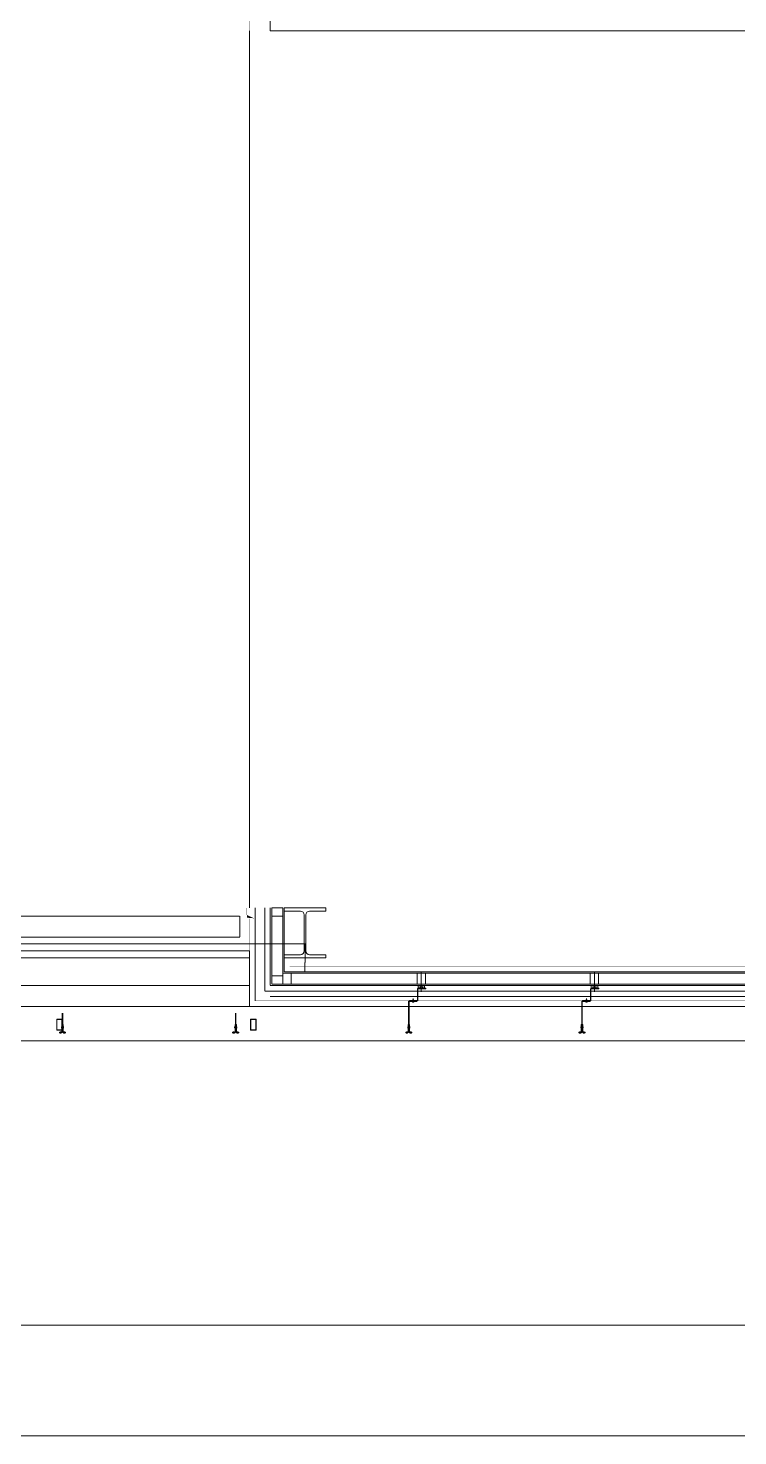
# Model space of a CAD drawing. Extents: x -1457 to 23780, y -2071 to 4205.
# Drawn here: x 21658 to 22170, y 0 to 1016 of the extents above; entities that cross this region are included whole.
import ezdxf
from ezdxf.xclip import XClip

# ---------------------------------------------------------------- set-up
doc = ezdxf.new("R2010")
doc.units = 0
doc.header["$MEASUREMENT"] = 0
doc.header["$XCLIPFRAME"] = 0
doc.linetypes.add('HIDDEN', pattern=[0.375, 0.25, -0.125])
doc.layers.get('0').update_dxf_attribs({"color": 9, "lineweight": 9})
doc.layers.add('40A', color=9, linetype='Continuous', lineweight=9)
doc.layers.add('M-TEFRIS2-015', color=129, linetype='Continuous', lineweight=9)

# ---------------------------------------------------------------- blocks, each defined once
blk = doc.blocks.new('prf-36')
for p, q in [((-15, 18), (15, 18)), ((-15, 15.75), (-15, 18)), ((-3.324999999997087, 15.75), (-15, 15.75)), ((-0.625, 13.05000000001746), (-0.625, -13.04999999998836)), ((0.625, 13.05000000001746), (0.625, -13.04999999998836)), ((15, 15.75), (3.325000000004366, 15.75)), ((15, 18), (15, 15.75)), ((-15, -15.75), (-3.324999999997087, -15.75)), ((-15, -18), (-15, -15.75)), ((15, -18), (-15, -18)), ((3.325000000004366, -15.75), (15, -15.75)), ((15, -15.75), (15, -18))]:
    blk.add_line(p, q)
for centre, start, end in [((-3.324999999997087, 13.05000000001746), 0, 90), ((3.325000000004366, 13.05000000001746), 90, 180), ((-3.324999999997087, -13.04999999998836), 270, 0), ((3.325000000004366, -13.04999999998836), 180, 270)]:
    blk.add_arc(centre, 2.7, start, end)
blk = doc.blocks.new('p- alum kaplama profil')
at = {"lineweight": 13}
blk.add_lwpolyline([(7.116288115706992, 12.59122897736233), (7.116288115706992, 26.49122897737107)], dxfattribs=at)
at = {"lineweight": 18}
blk.add_lwpolyline([(4.091285636725841, 6.157395140586232), (-1.408714363274157, 6.157395140586232), (-1.408714363274157, 6.457395140589143), (4.091285636725841, 6.457395140589143, 0.4142135623730951), (4.291285636730207, 6.657395140586232), (4.291288115709904, 14.6599621251953, -0.4142135623730951), (4.791288115709904, 15.15996212519531), (10.2912881157099, 15.15996212519531), (10.2912881157099, 14.85996212519239), (4.791288115709904, 14.85996212519239, 0.4142135623730951), (4.591288115705538, 14.6599621251953), (4.591285636725841, 6.657395140586232, -0.4142135623730951)], format="xyb", close=True, dxfattribs=at)
at = {"lineweight": 5}
blk.add_lwpolyline([(9.44128811570772, 15.15996212519531), (4.791288115709904, 15.15996212519531), (4.791288115709904, 17.15896212519146), (9.44128811570772, 17.15896212519146)], close=True, dxfattribs=at)
for points in [[(4.791288115709904, 15.15996212519531), (9.44128811570772, 17.15896212519146)], [(9.44128811570772, 15.15996212519531), (4.791288115709904, 17.15896212519146)]]:
    blk.add_lwpolyline(points, dxfattribs=at)
blk.add_lwpolyline([(-2.058714363268336, 5.556395140583844), (-2.05871188428864, -2.342037876038375), (-2.058710400644486, -15.6920548943599), (-1.65871040064303, -15.6920548943599), (-1.658711884287185, -2.342037876038375), (-1.65871436326688, 5.556395140583844), (-1.658593908886359, 5.561301908017413), (-1.658232835935449, 5.566196854617373), (-1.6576320142658, 5.57106818802822), (-1.656792891309122, 5.575904172785158), (-1.65571748858474, 5.580693158573922), (-1.654408396842881, 5.585423608308702), (-1.652868769785526, 5.590084125926294), (-1.651102316517608, 5.594663483823751), (-1.649113292579385, 5.599150649924921), (-1.646906489701905, 5.603534814266823), (-1.644487224267321, 5.607805415003893), (-1.641861324499585, 5.611952163888417), (-1.63903511641456, 5.615965071030584), (-1.63601540860236, 5.619834469003762), (-1.632809475801877, 5.623551036069328), (-1.629425041387548, 5.627105818703057), (-1.62587025875382, 5.630490253117387), (-1.622153691684616, 5.63369618591787), (-1.618284293715078, 5.636715893733706), (-1.614271386569271, 5.639542101815094), (-1.610124637688385, 5.642168001582831), (-1.605854036951313, 5.644587267021049), (-1.601469872609412, 5.646794069898533), (-1.596982706504603, 5.648783093833117), (-1.592403348607149, 5.650549547104673), (-1.587742830993191, 5.652089174158388), (-1.583012381258413, 5.65339826590025), (-1.578223395469649, 5.654473668624632), (-1.573387410712711, 5.655312791581309), (-1.568516077301864, 5.655913613254597), (-1.563621130701903, 5.656274686201866), (-1.558714363268336, 5.65639514058239), (3.941285636731664, 5.65639514058239), (3.941285636731664, 6.056395140591121), (-1.558714363268336, 6.056395140583844), (-1.583248200428896, 6.055792868688513), (-1.60772293343234, 6.053987503923053), (-1.632079600497489, 6.050983395563887), (-1.6562595242749, 6.046787780787781), (-1.68020445321872, 6.041410767180422), (-1.703856701892618, 6.034865308449298), (-1.727159289966039, 6.027167173173437), (-1.750056079449676, 6.01833490683748), (-1.772491909980999, 6.008389787142733), (-1.794412731679584, 5.997355772755327), (-1.815765735364948, 5.985259445586053), (-1.836499479776648, 5.972129946732818), (-1.856564015512957, 5.957998906325883), (-1.875911005349735, 5.942900367268523), (-1.89449384069212, 5.926870703258826), (-1.91226775386076, 5.909948531179907), (-1.929189925943319, 5.892174618011267), (-1.945219589949373, 5.873591782668881), (-1.960318129010373, 5.854244792832105), (-1.974449169417311, 5.834180257092157), (-1.987578668266904, 5.813446512684095), (-1.999674995439818, 5.792093508998732), (-2.010709009827223, 5.770172687296507), (-2.020654129521971, 5.747736856768823), (-2.029486395857929, 5.724840067281548), (-2.037184531133789, 5.701537479208128), (-2.043729989864913, 5.677885230534228), (-2.049107003468634, 5.653940301590409), (-2.05330261824838, 5.629760377813), (-2.056306726603907, 5.605403710751487), (-2.058112091369366, 5.580928977744406)], close=True)
blk.add_lwpolyline([(-1.658711884287185, -2.342037876038375), (-2.05871188428864, -2.342037876038375)])
for points in [[(-2.35871040064012, -10.84205606781324), (-2.358685758965292, -16.39196914934291), (-2.358685758968931, -16.39196914934291, -0.4142135623730951), (-2.508685092965605, -16.54196981534187), (-2.508685092961968, -16.54196981534187), (-4.058711732646769, -16.541976697481), (-4.058710400644487, -16.84197669747664), (-2.508683760959684, -16.84196981534478), (-2.508683760963322, -16.84196981533751, 0.4142135623730951), (-2.058685758969659, -16.39196781734063), (-2.058710400644486, -10.84205473581096)], [(-1.358710400647395, -10.84205606781324), (-1.65871040064303, -10.84205473581096), (-1.658735042317856, -16.39196781734063, 0.4142135623730951), (-1.208737040324194, -16.84196981533751), (-1.208737040327832, -16.84196981534478), (0.3412895993569691, -16.84197669747664), (0.3412909313592536, -16.541976697481), (-1.208735708325547, -16.54196981534187), (-1.208735708321909, -16.54196981534187, -0.4142135623730951), (-1.358735042318584, -16.39196914934291), (-1.358735042322222, -16.39196914934291)]]:
    blk.add_lwpolyline(points, format="xyb", close=True)
for points in [[(0.6712856367275889, 5.65639514058239, -10.00000000000055), (1.91128563672555, 5.65639514058239, -10.00000000000055)], [(0.6712856367275889, 5.65639514058239, -10.00000000000055), (0.6716985999200915, 5.636639372480202, -10.00000000000055), (0.6729367680281939, 5.616918118668761, -10.00000000000055), (0.6749979779169735, 5.597265833157508, -10.00000000000055), (0.677878628540384, 5.577716849451461, -10.00000000000055), (0.6815736872713388, 5.558305320590078, -10.00000000000055), (0.6860766986583258, 5.539065159455276, -10.00000000000055), (0.6913797957176941, 5.520029979559691, -10.00000000000055), (0.6974737136779368, 5.501233036300619, -10.00000000000055), (0.7043478061650604, 5.482707168861452, -10.00000000000055), (0.7119900637999308, 5.464484742833519, -10.00000000000055), (0.7203871351857744, 5.446597593696424, -10.00000000000055), (0.729524350231259, 5.429076971186078, -10.00000000000055), (0.7393857457618651, 5.411953484681362, -10.00000000000055), (0.7499540934450124, 5.395257049754945, -10.00000000000055), (0.7612109298543146, 5.379016835895528, -10.00000000000055), (0.7731365887420907, 5.363261215561577, -10.00000000000055), (0.7857102354000745, 5.348017714595698, -10.00000000000055), (0.7989099030428406, 5.333312964137802, -10.00000000000055), (0.8127125312139469, 5.319172654109933, -10.00000000000055), (0.8270940060365319, 5.305621488330871, -10.00000000000055), (0.842029202366575, 5.292683141355155, -10.00000000000055), (0.8574920276851115, 5.280380217101992, -10.00000000000055), (0.873455467678468, 5.268734209390459, -10.00000000000055), (0.8898916334301246, 5.257765464366457, -10.00000000000055), (0.90677181015144, 5.247493144966938, -10.00000000000055), (0.924066507345742, 5.237935197443222, -10.00000000000055), (0.9417455103293833, 5.229108319987062, -10.00000000000055), (0.9597779330115372, 5.221027933597723, -10.00000000000055), (0.9781322718672528, 5.213708155102721, -10.00000000000055), (0.9967764609582443, 5.20716177252143, -10.00000000000055), (1.015677927983232, 5.201400222691519, -10.00000000000055), (1.034803651139554, 5.196433571325541, -10.00000000000055)], [(0.961285636728462, 5.65639514058239, -10.00000000000055), (0.9657017274194004, 5.656503549527768, -10.00000000000055), (0.9701071793579104, 5.656828515186134, -10.00000000000055), (0.9744913794284003, 5.657369254686272, -10.00000000000055), (0.9788437657089158, 5.658124465348008, -10.00000000000055), (0.9831538529188036, 5.659092327796314, -10.00000000000055), (0.9874112576808328, 5.660270510370536, -10.00000000000055), (0.9916057235323024, 5.66165617471961, -10.00000000000055), (0.9957271456414672, 5.663245982656008, -10.00000000000055), (0.9997655951347041, 5.665036104202953, -10.00000000000055), (1.003711343041685, 5.667022226798508, -10.00000000000055), (1.007554883705779, 5.669199565685629, -10.00000000000055), (1.011286957699667, 5.671562875473683, -10.00000000000055), (1.014898574129802, 5.674106462747657, -10.00000000000055), (1.018381032304205, 5.676824199783366, -10.00000000000055), (1.021725942661759, 5.679709539303074, -10.00000000000055), (1.024925247035753, 5.682755530278883, -10.00000000000055), (1.027971238011559, 5.685954834645599, -10.00000000000055), (1.030856577531267, 5.689299745010429, -10.00000000000055), (1.033574314559699, 5.692782203184833, -10.00000000000055), (1.036117901833677, 5.696393819618606, -10.00000000000055), (1.038481211629004, 5.700125893605218, -10.00000000000055), (1.040658550519764, 5.70396943427295, -10.00000000000055), (1.042644673108042, 5.707915182179931, -10.00000000000055), (1.044434794654989, 5.711953631673168, -10.00000000000055), (1.046024602595025, 5.716075053785971, -10.00000000000055), (1.047410266944098, 5.720269519630161, -10.00000000000055), (1.04858844951468, 5.724526924392192, -10.00000000000055), (1.049556311966624, 5.728837011605719, -10.00000000000055), (1.050311522624724, 5.733189397882597, -10.00000000000055), (1.050852262128501, 5.737573597956724, -10.00000000000055), (1.051177227786864, 5.741979049895235, -10.00000000000055), (1.051285636728607, 5.746395140586173, -10.00000000000055)], [(1.606285636728898, 6.866395140581516, -10.00000000000055), (0.9762856367278798, 6.956395140585299, -10.00000000000055)], [(1.334586901725741, 5.854744508082148, -10.00000000000055), (0.9762856367278798, 5.876395140583553, -10.00000000000055)], [(1.562926084069658, 7.052589362398066, -10.00000000000055), (1.020381943574647, 7.13009566817891, -10.00000000000055)], [(1.034803651139554, 5.196433571325541, -10.00000000000055), (1.040012745183958, 5.195209710616835, -10.00000000000055), (1.045227678500849, 5.194010975332276, -10.00000000000055), (1.05044832990552, 5.192837393324224, -10.00000000000055), (1.055674578075012, 5.191688991877527, -10.00000000000055), (1.060906301555404, 5.190565797680391, -10.00000000000055), (1.066143378769083, 5.189467836817128, -10.00000000000055), (1.071385688014742, 5.188395134811798, -10.00000000000055), (1.076633107467386, 5.187347716599106, -10.00000000000055), (1.081885515178327, 5.186325606517129, -10.00000000000055), (1.087142789093377, 5.18532882832187, -10.00000000000055), (1.092404807038291, 5.184357405165427, -10.00000000000055), (1.09767144672969, 5.183411359625097, -10.00000000000055), (1.102942585782329, 5.182490713696096, -10.00000000000055), (1.108218101690907, 5.181595488769744, -10.00000000000055), (1.113497871866456, 5.180725705640725, -10.00000000000055), (1.1187817736145, 5.179881384528925, -10.00000000000055), (1.124069684138703, 5.179062545064879, -10.00000000000055), (1.129361480559054, 5.178269206253388, -10.00000000000055), (1.134657039893681, 5.177501386553558, -10.00000000000055), (1.139956239091588, 5.176759103791481, -10.00000000000055), (1.145258954996279, 5.176042375233008, -10.00000000000055), (1.150565064382135, 5.175351217518254, -10.00000000000055), (1.155874443943502, 5.174685646719809, -10.00000000000055), (1.161186970294692, 5.174045678306356, -10.00000000000055), (1.166502519977257, 5.173431327135403, -10.00000000000055), (1.171820969470899, 5.172842607504207, -10.00000000000055), (1.177142195175292, 5.172279533069738, -10.00000000000055), (1.182466073431895, 5.171742116943278, -10.00000000000055), (1.187792480520329, 5.171230371595811, -10.00000000000055), (1.193121292669274, 5.170744308923531, -10.00000000000055), (1.198452386034659, 5.170283940225998, -10.00000000000055), (1.203785636728752, 5.169849276191596, -10.00000000000055)], [(1.051285636728607, 6.913093875582489, -10.00000000000055), (1.291285636730207, 7.556395140591121, -10.00000000000055)], [(1.051285636728607, 5.833093875580741, -10.00000000000055), (1.051285636728607, 6.013093875581035, -10.00000000000055)], [(1.051285636728607, 5.746395140586173, -10.00000000000055), (1.051285636728607, 5.833093875580741, -10.00000000000055)], [(1.203785636728752, 5.169849276191596, -10.00000000000055), (1.203785636728752, 5.203895140590248, -10.00000000000055)], [(1.378785636728024, 5.203895140590248, -10.00000000000055), (1.203785636728752, 5.203895140590248, -10.00000000000055)], [(1.291260536728259, 6.157395140586232, -10.00000000000055), (1.291260536728259, 6.257395140584777, -10.00000000000055)], [(1.291285636730207, 4.927395140590306, -10.00000000000055), (1.291285636730207, 7.795395140585242, -10.00000000000055)], [(1.53128563672817, 6.823093875585982, -10.00000000000055), (1.291285636730207, 7.556395140591121, -10.00000000000055)], [(1.378785636728024, 5.169849276191596, -10.00000000000055), (1.378785636728024, 5.203895140590248, -10.00000000000055)], [(1.378785636728024, 5.169849276191596, -10.00000000000055), (1.384118887425755, 5.170283940225998, -10.00000000000055), (1.389449980787502, 5.170744308923531, -10.00000000000055), (1.394778792932811, 5.171230371595811, -10.00000000000055), (1.40010520002488, 5.171742116943278, -10.00000000000055), (1.405429078285123, 5.172279533069738, -10.00000000000055), (1.410750303985878, 5.172842607504207, -10.00000000000055), (1.41606875347952, 5.173431327135403, -10.00000000000055), (1.421384303162084, 5.174045678306356, -10.00000000000055), (1.426696829513274, 5.174685646719809, -10.00000000000055), (1.432006209074643, 5.175351217518254, -10.00000000000055), (1.437312318460499, 5.176042375233008, -10.00000000000055), (1.442615034365189, 5.176759103791481, -10.00000000000055), (1.447914233559457, 5.177501386553558, -10.00000000000055), (1.453209792897722, 5.178269206253388, -10.00000000000055), (1.458501589318074, 5.179062545064879, -10.00000000000055), (1.463789499842278, 5.179881384528925, -10.00000000000055), (1.469073401586683, 5.180725705640725, -10.00000000000055), (1.474353171765869, 5.181595488769744, -10.00000000000055), (1.479628687678085, 5.182490713696096, -10.00000000000055), (1.484899826723449, 5.183411359625097, -10.00000000000055), (1.490166466418485, 5.184357405165427, -10.00000000000055), (1.495428484359763, 5.18532882832187, -10.00000000000055), (1.50068575827845, 5.186325606517129, -10.00000000000055), (1.50593816598939, 5.187347716599106, -10.00000000000055), (1.511185585442034, 5.188395134811798, -10.00000000000055), (1.516427894687694, 5.189467836817128, -10.00000000000055), (1.521664971901373, 5.190565797673116, -10.00000000000055), (1.526896695381764, 5.191688991877527, -10.00000000000055), (1.532122943547619, 5.192837393324224, -10.00000000000055), (1.537343594955926, 5.194010975332276, -10.00000000000055), (1.542558528272819, 5.195209710616835, -10.00000000000055), (1.547767622317223, 5.196433571325541, -10.00000000000055)], [(1.53128563672817, 5.746395140586173, -10.00000000000055), (1.53128563672817, 5.923093875584527, -10.00000000000055)], [(1.53128563672817, 5.746395140586173, -10.00000000000055), (1.531394045669911, 5.741979049895235, -10.00000000000055), (1.531719011328276, 5.737573597956724, -10.00000000000055), (1.532259750832054, 5.733189397882597, -10.00000000000055), (1.53301496149379, 5.728837011605719, -10.00000000000055), (1.533982823942095, 5.724526924392192, -10.00000000000055), (1.535161006512679, 5.720269519630161, -10.00000000000055), (1.536546670861753, 5.716075053785971, -10.00000000000055), (1.538136478801789, 5.711953631673168, -10.00000000000055), (1.539926600348735, 5.707915182172654, -10.00000000000055), (1.541912722937013, 5.70396943427295, -10.00000000000055), (1.544090061827773, 5.700125893605218, -10.00000000000055), (1.546453371619463, 5.69639381961133, -10.00000000000055), (1.54899695889344, 5.692782203177559, -10.00000000000055), (1.551714695925511, 5.689299745010429, -10.00000000000055), (1.554600035445218, 5.685954834645599, -10.00000000000055), (1.557646026421024, 5.682755530278883, -10.00000000000055), (1.560845330791379, 5.679709539303074, -10.00000000000055), (1.564190241152573, 5.676824199783366, -10.00000000000055), (1.567672699323338, 5.674106462747657, -10.00000000000055), (1.57128431575711, 5.671562875473683, -10.00000000000055), (1.575016389750999, 5.669199565685629, -10.00000000000055), (1.578859930411454, 5.667022226798508, -10.00000000000055), (1.582805678318436, 5.665036104202953, -10.00000000000055), (1.58684412781531, 5.663245982656008, -10.00000000000055), (1.590965549924475, 5.66165617471961, -10.00000000000055), (1.595160015775945, 5.660270510370536, -10.00000000000055), (1.599417420537974, 5.659092327796314, -10.00000000000055), (1.603727507744224, 5.658124465348008, -10.00000000000055), (1.608079894028378, 5.657369254686272, -10.00000000000055), (1.612464094098868, 5.656828515186134, -10.00000000000055), (1.616869546041016, 5.656503549527768, -10.00000000000055), (1.621285636728315, 5.65639514058239, -10.00000000000055)], [(1.547767622317223, 5.196433571325541, -10.00000000000055), (1.566893345473545, 5.201400222691519, -10.00000000000055), (1.585794812494896, 5.20716177252143, -10.00000000000055), (1.604439001593163, 5.213708155102721, -10.00000000000055), (1.622793340445241, 5.221027933597723, -10.00000000000055), (1.640825763127394, 5.229108319987062, -10.00000000000055), (1.658504766111035, 5.237935197443222, -10.00000000000055), (1.675799463305338, 5.247493144966938, -10.00000000000055), (1.692679640026653, 5.257765464366457, -10.00000000000055), (1.70911580577831, 5.268734209390459, -10.00000000000055), (1.725079245771667, 5.280380217101992, -10.00000000000055), (1.740542071090203, 5.292683141355155, -10.00000000000055), (1.755477267423883, 5.305621488330871, -10.00000000000055), (1.76985874224283, 5.319172654109933, -10.00000000000055), (1.7836613704103, 5.333312964137802, -10.00000000000055), (1.796861038056704, 5.348017714595698, -10.00000000000055), (1.809434684714688, 5.363261215561577, -10.00000000000055), (1.821360343602464, 5.379016835895528, -10.00000000000055), (1.832617180011765, 5.395257049754945, -10.00000000000055), (1.843185527691274, 5.411953484681362, -10.00000000000055), (1.85304692322552, 5.429076971186078, -10.00000000000055), (1.862184138267366, 5.446597593696424, -10.00000000000055), (1.870581209656846, 5.464484742833519, -10.00000000000055), (1.878223467291718, 5.482707168861452, -10.00000000000055), (1.88509755977884, 5.501233036300619, -10.00000000000055), (1.891191477739084, 5.520029979559691, -10.00000000000055), (1.896494574798452, 5.539065159455276, -10.00000000000055), (1.900997586181801, 5.558305320590078, -10.00000000000055), (1.904692644912755, 5.577716849451461, -10.00000000000055), (1.907573295539805, 5.597265833157508, -10.00000000000055), (1.909634505424945, 5.616918118668761, -10.00000000000055), (1.910872673536687, 5.636639372480202, -10.00000000000055), (1.91128563672555, 5.65639514058239, -10.00000000000055)], [(-3.83650732728347, -17.04205491936591, 0), (-3.810064716937631, -17.07069461185165, 0), (-3.782135438719706, -17.09788650486007, 0), (-3.752798647907183, -17.12355353296152, 0), (-3.722137488857696, -17.14762295241235, 0), (-3.690238859351666, -17.17002654727548, 0), (-3.657193164337513, -17.19070082280086, 0), (-3.623094059701542, -17.20958718533802, 0), (-3.588038186822813, -17.22663210844621, 0), (-3.552124898687906, -17.24178728454717, 0), (-3.515455978322278, -17.25500976185867, 0), (-3.478135350302181, -17.26626206612855, 0), (-3.440268786242086, -17.27551230684912, 0), (-3.401963604996126, -17.28273426758824, 0), (-3.363328368533983, -17.28790748036408, 0), (-3.324472574229729, -17.29101728361274, 0), (-3.285506344560416, -17.29205486372666, 0), (-3.246540114985691, -17.29101728007663, 0), (-3.207684320965198, -17.2879074733064, 0), (-3.169049084968719, -17.28273425701627, 0), (-3.130743904384871, -17.27551229279925, 0), (-3.092877341161511, -17.26626204865169, 0), (-3.055556714163683, -17.25500974099122, 0), (-3.018887794994951, -17.24178726035461, 0), (-2.982974508238839, -17.22663208098675, 0), (-2.947918636902612, -17.20958715470624, 0), (-2.913819533980131, -17.19070078906952, 0), (-2.880773840846812, -17.17002651054645, 0), (-2.848875213374411, -17.14762291278748, 0), (-2.818214056507712, -17.12355349055724, 0), (-2.788877268027135, -17.09788645978551, 0), (-2.760947992275759, -17.07069456423778, 0), (-2.734505384531075, -17.04205486935825, 0)], [(-3.285506377786076, -17.04205472372996, 0), (-3.836507357787922, -17.04205472372996, 0)], [(-2.845505414603393, -16.54205459020886, 0), (-2.857579834799252, -16.50745929440745, 0), (-2.872369487060494, -16.47393479141465, 0), (-2.889780529712878, -16.44169379719824, 0), (-2.909702488144829, -16.41094088372483, 0), (-2.932008955755009, -16.38187118097994, 0), (-2.956558396017498, -16.35466913881828, 0), (-2.983195040542341, -16.32950735662598, 0), (-3.011749877452529, -16.30654548815073, 0), (-3.042041723754663, -16.28592922849202, 0), (-3.07387837499118, -16.26778938966163, 0), (-3.107057824767252, -16.25224107054964, 0), (-3.141369546519853, -16.23938292662205, 0), (-3.176595829314463, -16.22929654395557, 0), (-3.212513159243826, -16.22204592154593, 0), (-3.248893637653964, -16.21767706523678, 0), (-3.285506427160726, -16.21621769580815, 0), (-3.32211921635826, -16.21767707309482, 0), (-3.358499693829798, -16.22204593721107, 0), (-3.394417022205743, -16.22929656733322, 0), (-3.429643302832118, -16.2393829575667, 0), (-3.463955021823494, -16.25224110885756, 0), (-3.497134468263538, -16.26778943509271, 0), (-3.528971115603782, -16.2859292807625, 0), (-3.559262957485772, -16.30654554691864, 0), (-3.587817789462859, -16.32950742152752, 0), (-3.614454428588942, -16.35466920943872, 0), (-3.639003863008837, -16.38187125686818, 0), (-3.661310324379883, -16.41094096440065, 0), (-3.681232276208902, -16.44169388215232, 0), (-3.69864331194185, -16.47393488010857, 0), (-3.713432956999894, -16.50745938628097, 0), (-3.725507369774276, -16.54205468467262, 0)], [(-3.285506377786076, -16.54205473580805, 0), (-3.725507297789588, -16.54205473580805, 0)], [(-3.285506377786076, -16.54205473580805, 0), (-3.54550545778693, -16.54205473580805, 0)], [(-3.54550545778693, -16.54205473580805, 0), (-3.285506377786076, -16.54205473580805, 0)], [(-3.54550545778693, -17.04205472372996, 0), (-3.54550545778693, -16.54205473580805, 0)], [(-3.285506377786076, -17.54205472372996, 0), (-3.285506377786076, -16.04205473580805, 0)], [(-3.285506377786076, -16.54205473580805, 0), (-2.845505457789839, -16.54205473580805, 0)], [(-3.285506377786076, -16.54205473580805, 0), (-3.025507297785225, -16.54205473580805, 0)], [(-3.025507297785225, -16.54205473580805, 0), (-3.285506377786076, -16.54205473580805, 0)], [(-3.285506377786076, -17.04205472372996, 0), (-2.73450539778787, -17.04205472372996, 0)], [(-3.025507297785225, -17.04205472372996, 0), (-3.025507297785225, -16.54205473580805, 0)], [(-2.858710468553908, -13.04205473576439, 0), (-0.8587104006437583, -13.04205473576439, 0)], [(-2.358710400643758, -12.5170547056623, 0), (-2.396498232599696, -12.53468806490855, 0), (-2.432895800291588, -12.555036840502, 0), (-2.467708304666301, -12.57799212620011, 0), (-2.500749429887945, -12.60343106576329, 0), (-2.531842340507864, -12.63121751050494, 0), (-2.560820627892097, -12.66120274791319, 0), (-2.587529200816788, -12.69322629760427, 0), (-2.611825115534884, -12.72711677016195, 0), (-2.633578340788516, -12.76269278446125, 0), (-2.652672453750709, -12.79976393837569, 0), (-2.669005263105646, -12.83813182781887, 0), (-2.682489355986035, -12.8775911086268, 0), (-2.693052565795369, -12.91793059548945, 0), (-2.700638358437571, -12.95893439229258, 0), (-2.705206134905893, -13.00038304751797, 0), (-2.706731448550272, -13.04205472879403, 0), (-2.705206135924527, -13.08372641011374, 0), (-2.700638360471201, -13.12517506545555, 0), (-2.693052568825805, -13.16617886244057, 0), (-2.682489360006001, -13.20651834956516, 0), (-2.669005268089676, -13.24597763070051, 0), (-2.652672459673339, -13.28434552055114, 0), (-2.633578347613365, -13.32141667492396, 0), (-2.611825123229208, -13.35699268975441, 0), (-2.587529209340573, -13.39088316290872, 0), (-2.560820637198048, -13.42290671324736, 0), (-2.531842350548686, -13.45289195136138, 0), (-2.500749440605431, -13.48067839685973, 0), (-2.467708316005881, -13.50611733723781, 0), (-2.432895812195055, -13.52907262378721, 0), (-2.396498244994289, -13.54942140026833, 0), (-2.358710413471271, -13.56705476043862, 0)], [(-2.358710468553907, -13.04205473576439, 0), (-2.358710468553907, -12.51705473576294, 0)], [(-2.358710468553907, -13.04205473576439, 0), (-2.358710468553907, -12.72705381576088, 0)], [(-2.358710468553907, -12.72705381576088, 0), (-2.358710468553907, -13.04205473576439, 0)], [(-1.358710400643758, -12.72705381576088, 0), (-2.358710468553907, -12.72705381576088, 0)], [(-2.358710468553907, -13.04205473576439, 0), (-2.358710468553907, -13.35705565576063, 0)], [(-2.358710468553907, -13.04205473576439, 0), (-2.358710468553907, -13.56705473575857, 0)], [(-2.358710468553907, -13.35705565576063, 0), (-2.358710468553907, -13.04205473576439, 0)], [(-1.358710400643758, -13.35705565576063, 0), (-2.358710468553907, -13.35705565576063, 0)], [(-1.358710400643758, -13.04205473576439, 0), (-1.358710400643758, -12.36705473576148, 0)], [(-1.358710356475057, -13.71705469588778, 0), (-1.324271272271289, -13.68429009661486, 0), (-1.29159132717541, -13.64977067202562, 0), (-1.260759814915218, -13.61359074198117, 0), (-1.231860978634357, -13.57584916347696, 0), (-1.204973780670115, -13.53664906053018, 0), (-1.180171686828543, -13.49609754233825, 0), (-1.15752246562988, -13.4543054107271, 0), (-1.13708800315362, -13.41138685728947, 0), (-1.118924133934341, -13.36745915143547, 0), (-1.103080488399426, -13.32264231998124, 0), (-1.089600357270682, -13.2770588191197, 0), (-1.078520573268177, -13.23083319989382, 0), (-1.069871410472841, -13.18409176786372, 0), (-1.063676501606095, -13.1369622379425, 0), (-1.05995277346301, -13.08957338550681, 0), (-1.058710400644485, -13.04205469449516, 0), (-1.059952777777652, -12.99453600359266, 0), (-1.06367651022083, -12.94714715149894, 0), (-1.0698714233622, -12.90001762214524, 0), (-1.07852059039942, -12.85327619089366, 0), (-1.089600378600152, -12.80705057267187, 0), (-1.103080513865279, -12.76146707303996, 0), (-1.118924163467454, -12.7166502430191, 0), (-1.137088036673957, -12.67272253881674, 0), (-1.157522503046492, -12.62980398723448, 0), (-1.180171728035928, -12.58801185766788, 0), (-1.204973825562774, -12.54746034173877, 0), (-1.231861027081322, -12.50826024122216, 0), (-1.260759866789156, -12.47051866534457, 0), (-1.291591382330807, -12.43433873810136, 0), (-1.324271330562623, -12.39981931647344, 0), (-1.35871041773862, -12.36705472033645, 0)], [(-1.358710400643758, -13.04205473576439, 0), (-1.358710400643758, -13.71705473576003, 0)], [(-0.5558868025000268, -17.04205472372996, 0), (-1.106887782498232, -17.04205472372996, 0)], [(-0.0048858530026337, -17.04205491936591, 0), (-0.0313284633484727, -17.07069461185165, 0), (-0.0592577415663982, -17.09788650486007, 0), (-0.0885945323789201, -17.12355353296152, 0), (-0.1192556914284069, -17.14762295241235, 0), (-0.1511543209344381, -17.17002654727548, 0), (-0.1842000159449526, -17.19070082280086, 0), (-0.218299120580923, -17.20958718533802, 0), (-0.2533549934632902, -17.22663210844621, 0), (-0.289268281598197, -17.24178728454717, 0), (-0.3259372019638249, -17.25500976185867, 0), (-0.3632578299839224, -17.26626206612855, 0), (-0.4011243940440182, -17.27551230684912, 0), (-0.4394295752899779, -17.28273426758824, 0), (-0.4780648117521197, -17.28790748036408, 0), (-0.5169206060563738, -17.29101728361274, 0), (-0.555886835722049, -17.29205486372666, 0), (-0.5948530653004127, -17.29101728007663, 0), (-0.6337088593172667, -17.2879074733064, 0), (-0.6723440953137471, -17.28273425701627, 0), (-0.7106492759012327, -17.27551229279925, 0), (-0.7485158391245932, -17.26626204865169, 0), (-0.7858364661224188, -17.25500974099122, 0), (-0.8225053852875133, -17.24178726035461, 0), (-0.8584186720472644, -17.22663208098675, 0), (-0.8934745433798525, -17.20958715470624, 0), (-0.9275736463059728, -17.19070078906952, 0), (-0.9606193394392905, -17.17002651054645, 0), (-0.9925179669116913, -17.14762291278748, 0), (-1.02317912377839, -17.12355349055724, 0), (-1.052515912258968, -17.09788645978551, 0), (-1.080445188006705, -17.07069456423778, 0), (-1.106887795755028, -17.04205486935825, 0)], [(-0.9958877656827096, -16.54205459020886, 0), (-0.9838133454832132, -16.50745929440745, 0), (-0.9690236932256084, -16.47393479141465, 0), (-0.9516126505732244, -16.44169379719824, 0), (-0.9316906921412736, -16.41094088372483, 0), (-0.9093842245310952, -16.38187118097994, 0), (-0.8848347842686051, -16.35466913881828, 0), (-0.8581981397401248, -16.32950735662598, 0), (-0.8296433028335741, -16.30654548815073, 0), (-0.7993514565278022, -16.28592922849202, 0), (-0.7675148052949226, -16.26778938966163, 0), (-0.7343353555188517, -16.25224107054964, 0), (-0.70002363376625, -16.23938292662205, 0), (-0.6647973509716394, -16.22929654395557, 0), (-0.6288800210422778, -16.22204592154593, 0), (-0.5924995426321403, -16.21767706523678, 0), (-0.5558867531217402, -16.21621769580815, 0), (-0.5192739639278443, -16.21767707309482, 0), (-0.4828934864526673, -16.22204593721107, 0), (-0.4469761580803607, -16.22929656733322, 0), (-0.4117498774503475, -16.2393829575667, 0), (-0.3774381584589719, -16.25224110885756, 0), (-0.3442587120189273, -16.26778943509271, 0), (-0.3124220646786853, -16.2859292807625, 0), (-0.2821302228003333, -16.30654554691864, 0), (-0.2535753908196057, -16.32950742152752, 0), (-0.2269387516971619, -16.35466920943872, 0), (-0.2023893172772659, -16.38187125686818, 0), (-0.1800828559062211, -16.41094096440065, 0), (-0.1601609040772018, -16.44169388215232, 0), (-0.1427498683442536, -16.47393488010857, 0), (-0.1279602232825709, -16.50745938628097, 0), (-0.115885810511827, -16.54205468467262, 0)], [(-0.5558868025000268, -16.54205473580805, 0), (-0.9958877224962635, -16.54205473580805, 0)], [(-0.5558868025000268, -16.54205473580805, 0), (-0.8158858824972413, -16.54205473580805, 0)], [(-0.8158858824972413, -16.54205473580805, 0), (-0.5558868025000268, -16.54205473580805, 0)], [(-0.8158858824972413, -17.04205472372996, 0), (-0.8158858824972413, -16.54205473580805, 0)], [(-0.5558868025000268, -17.54205472372996, 0), (-0.5558868025000268, -16.04205473580805, 0)], [(-0.5558868025000268, -16.54205473580805, 0), (-0.2958877224991738, -16.54205473580805, 0)], [(-0.5558868025000268, -16.54205473580805, 0), (-0.1158858824965137, -16.54205473580805, 0)], [(-0.2958877224991738, -16.54205473580805, 0), (-0.5558868025000268, -16.54205473580805, 0)], [(-0.5558868025000268, -17.04205472372996, 0), (-0.0048858224981814, -17.04205472372996, 0)], [(-0.2958877224991738, -17.04205472372996, 0), (-0.2958877224991738, -16.54205473580805, 0)]]:
    blk.add_polyline3d(points)
blk = doc.blocks.new('p-profil_80x40x2')
for points in [[(-8, 4), (0, 4), (0, 0), (-8, 0)], [(-7.799999999999272, 3.799999999999953), (-0.2000000000007276, 3.799999999999953), (-0.2000000000007276, 0.2000000000000455), (-7.799999999999272, 0.2000000000000455)]]:
    blk.add_lwpolyline(points, close=True)

msp = doc.modelspace()

# ---------------------------------------------------------------- linework, layer by layer
at = {"layer": '40A'}
for points in [[(23779.99999999884, 4205.000000004653), (17834.99999999913, 4205.000000004653), (17834.99999999913, 0), (23779.99999999884, 0)], [(23240.05781644153, 80), (17914.99999999913, 80), (17914.99999999913, 4125.000000004653), (23240.05781644153, 4125.000000004653)]]:
    msp.add_lwpolyline(points, close=True, dxfattribs=at)
at = {"layer": 'M-TEFRIS2-015', "linetype": 'HIDDEN', "lineweight": 0}
for p, q in [((21832.49986714405, 2089.154369509524), (21832.49847650087, 1014.000033034023)), ((21832.49847650087, 1014.000033034023), (22607.49999999919, 1013.999276373212)), ((21857.57767814457, 354.9999957489272), (20482.47515708096, 354.9999955532621)), ((21857.49999999899, 334.999995651091), (21857.57767814457, 354.9999957489272)), ((22607.49999999919, 334.999995651091), (21857.49999999899, 334.999995651091))]:
    msp.add_line(p, q, dxfattribs=at)
for points in [[(22657.49102962398, 284.999995651091), (18957.49999999899, 284.9999956510947), (18957.49999999899, 2865.00000000466), (22657.49999999899, 2864.999995603517)], [(21833.49842797766, 380.9978074426472), (21841.49842797765, 380.9978074426472), (21841.49842797765, 374.9978074426472), (21833.49842797766, 374.9978074426472)], [(21810.49847650003, 359.9999956510655), (20502.47754126703, 359.9999956510655), (20502.47754126703, 374.9999956510947), (21810.49847650003, 374.9999956510947)], [(21833.49842797766, 331.9978074064275), (21841.49842797765, 331.9978074064275), (21841.49842797765, 325.9978074064275), (21833.49842797766, 325.9978074064275)], [(21847.49842797765, 333.9978074064275), (21847.49842797765, 325.9978074064275), (21841.49842797765, 325.9978074064275), (21841.49842797765, 333.9978074064275)], [(21938.47499851628, 333.999995651091), (21938.47499851628, 325.999995651091), (21944.47499851628, 325.999995651091), (21944.47499851628, 333.999995651091)], [(22063.47499851628, 333.999995651091), (22063.47499851628, 325.999995651091), (22069.47499851628, 325.999995651091), (22069.47499851628, 333.999995651091)]]:
    msp.add_lwpolyline(points, close=True, dxfattribs=at)
for points, const_width in [([(20467.50000466213, 290.9999956510947), (18963.50000000123, 290.9999956510947), (18963.50000000015, 2858.999991345128), (22651.49999999898, 2858.999991345125), (22651.49999999947, 290.9999956510947), (21824.70000000412, 290.9999956510947)], 0.2), ([(21821.49847650064, 313.9999956510947), (22628.5000460192, 313.9999956510947), (22628.50004601896, 2835.999995651087), (21738.18776576734, 2835.999995651087)], 0.1), ([(21817.50080913083, 2088.976559884504), (21817.50080913083, 1014.000033034023)], 0.1), ([(21842.49842797756, 375.0503978774104), (21842.49842797756, 380.9978074426472), (21815.49847650003, 380.9978074426399), (21815.49847650004, 373.3782075025047), (21821.49847650016, 373.3782075024828), (21821.49847650016, 368.3782075025047)], 0.2), ([(21817.49847650064, 373.3782075024974), (21817.49847650064, 309.9999956510947)], 0.1), ([(21824.70000000412, 290.9999956510947), (20555.29999999574, 290.9999956510947)], 0.2)]:
    msp.add_lwpolyline(points, dxfattribs=dict(at, const_width=const_width))
for points in [[(21744.99999999956, 2839.999995668622), (22632.4999999999, 2839.999995651087), (22632.50000000017, 309.9999956510947), (21817.49847650064, 309.9999956510947)], [(21832.49847650035, 316.999995651091), (22625.67449711366, 316.999995651091), (22625.70682710245, 2833.202916142898), (21744.99999999956, 2833.258357891562)], [(21828.49847650064, 320.9999956510983), (22621.49850099501, 320.9999956510983), (22621.49850099523, 2828.999991345121), (21744.99999999956, 2828.999991345569)], [(22617.49999999919, 2364.99999995713), (22617.49999999919, 324.999995651091), (21832.49842797482, 324.999995651091)], [(22616.4999999992, 2364.99999995713), (22616.4999999992, 325.999995651091), (21841.49842797765, 325.999995651091)], [(22608.49999999919, 2364.99999995713), (22608.49999999919, 333.999995651091), (21841.4984279761, 333.999995651091)], [(22607.49999999919, 2364.99999995713), (22607.49999999919, 334.999995651091), (21842.49842797624, 334.999995651091)], [(21817.50080913083, 1014.000033034023), (21817.50080913101, 380.9978074426399)], [(21821.49847650064, 380.9978074426472), (21821.49847650064, 313.9999956510947)], [(21828.49847650064, 380.9978074426544), (21828.49847650064, 320.9999956510983)], [(21832.49842798275, 380.9978074426617), (21832.49842797482, 324.9978076133084)], [(21833.49842798276, 380.9978074426617), (21833.49842797496, 325.9978074064275)], [(21841.49842797765, 380.9978074426726), (21841.4984279761, 333.9978074064275)], [(21842.49842797766, 380.9978074425308), (21842.49842797624, 334.9978074064275)], [(20497.5023841879, 349.9999956510947), (21817.49847650064, 349.9999956510947), (21817.49923824828, 309.9999956510947), (20497.50314593553, 309.9999956510947)], [(20497.5023841879, 344.9999956510947), (21817.49857171909, 344.9999956510947)], [(20497.5023841879, 324.9999956510947), (21817.49895259291, 324.9999956510947)]]:
    msp.add_lwpolyline(points, dxfattribs=at)
msp.add_lwpolyline([(21817.50080913083, 1014.000033034023, 0.1, 0.1, 0), (22603.49998925951, 1013.999280278564, 0.1, 0.1, 0), (22603.49998925951, 338.999995651091, 0.1, 0.1, 0), (21846.49938878133, 338.999995651091, 0.1, 0.1, 0), (21846.49847179108, 345.0006112777883, 0, 0, 0)], format="xyseb", dxfattribs=at)

# ---------------------------------------------------------------- block references
for name, p in [('prf-36', (21857.50081216392, 362.9978074426544)), ('p- alum kaplama profil', (21934.35871040057, 307.8410292199187)), ('p- alum kaplama profil', (22059.35871040057, 307.8410292199187))]:
    msp.add_blockref(name, p, dxfattribs=at)
ref = msp.add_blockref('p- alum kaplama profil', (21684.35871040057, 307.8410292199187), dxfattribs=at)
XClip(ref).set_block_clipping_path([(-331.8587408050407, -139.9288710481155), (120.17909670935842, -2.8410335688254236)])
ref = msp.add_blockref('p- alum kaplama profil', (21809.35871040033, 307.8410292199187), dxfattribs=at)
XClip(ref).set_block_clipping_path([(-331.8587408050407, -139.9288710481155), (120.17909670935842, -2.8410335688254236)])
at = {"layer": 'M-TEFRIS2-015', "linetype": 'HIDDEN', "lineweight": 0, "rotation": 90}
for p in [(21682.29999881635, 300.7989745174928), (21822.29999881634, 300.7989745174928)]:
    msp.add_blockref('p-profil_80x40x2', p, dxfattribs=at)

doc.saveas('drawing.dxf')
